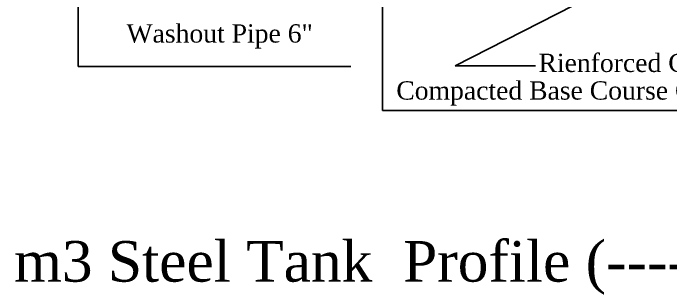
# Model space of a CAD drawing. Header units: centimetres. Extents: x 19229 to 24071, y 10219 to 13667.
# Drawn here: x 21748 to 22395, y 10272 to 10550 of the extents above; entities that cross this region are included whole.
import ezdxf

# ---------------------------------------------------------------- set-up
doc = ezdxf.new("R2010")
doc.units = ezdxf.units.CM
doc.layers.get('0').update_dxf_attribs({"linetype": 'CONTINUOUS'})
doc.styles.add('style3', font='times.ttf', dxfattribs={"height": 25})

msp = doc.modelspace()

# ---------------------------------------------------------------- linework, layer by layer
at = {"color": 7, "ltscale": 20}
for p, q in [((22111.38, 10625.66), (22111.38, 10453.53)), ((22348.95, 10582.63), (22182.71, 10497.62)), ((22182.71, 10497.62), (22261.69, 10497.62)), ((22111.38, 10453.53), (22494.45, 10453.53))]:
    msp.add_line(p, q, dxfattribs=at)
at = {"color": 7}
for p, q in [((21812.11, 10558.82), (21812.11, 10496.86)), ((21812.11, 10496.86), (22080.22, 10496.86))]:
    msp.add_line(p, q, dxfattribs=at)

# ---------------------------------------------------------------- texts
at = {"color": 7, "style": 'style3'}
for s, height, p in [('Washout Pipe 6"', 18, (21859.53, 10520.55)), ('Rienforced Concrete Support ', 18, (22264.72, 10491.57)), ('Compacted Base Course Grade A ', 18, (22124.87, 10464.41)), ('500 m3 Steel Tank  Profile (-----------------)', 40, (21643.27, 10285.19))]:
    msp.add_text(s, height=height, dxfattribs=at).set_placement(p)

doc.saveas('drawing.dxf')
